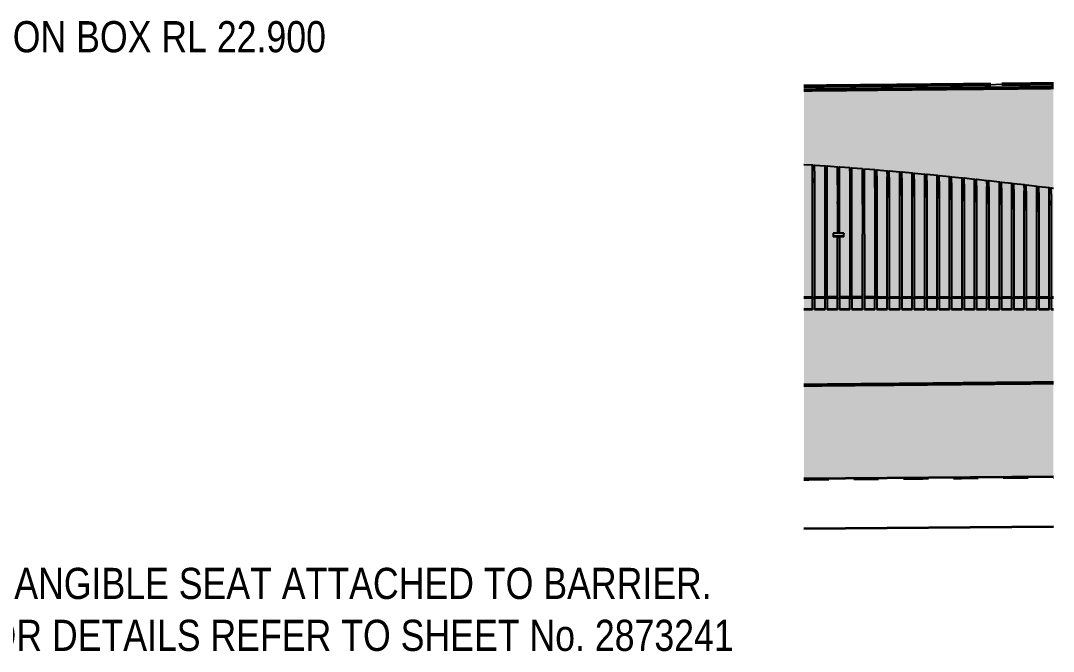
# Model space of a CAD drawing. Header units: metres. Extents: x 0 to 258, y 3 to 25.
# Drawn here: x 26.362 to 30.508, y 20.928 to 23.459 of the extents above; entities that cross this region are included whole.
import ezdxf

# ---------------------------------------------------------------- set-up
doc = ezdxf.new("R2010")
doc.units = ezdxf.units.M
doc.linetypes.add('JacobsDash', pattern=[0.0045, 0.003, -0.0015])
for name, color, linetype, lineweight in [('A-FLOR', 7, 'Continuous', 50), ('A-FLOR-HDLN', 7, 'JacobsDash', 18), ('A-GENM', 7, 'Continuous', 35), ('G-ANNO-TEXT', 7, 'Continuous', 9)]:
    doc.layers.add(name, color=color, linetype=linetype, lineweight=lineweight)
doc.styles.add('Arial Narrow_2', font='ARIALN.TTF', dxfattribs={"height": 0.125})

# ---------------------------------------------------------------- blocks, each defined once
blk = doc.blocks.new('BR08_SEATING_NORTH 3 - BR08_SEATING_NORTH 3-5676583-Section 158')
at = {"layer": 'A-GENM', "color": 254, "lineweight": 25, "true_color": 0xd4d4d4}
for p, q in [((317.5206, 22.8827), (317.5554, 22.8803)), ((317.5554, 22.8786), (317.5555, 22.8762)), ((317.5554, 22.3506), (317.5554, 22.8557)), ((317.5556, 22.8573), (317.5555, 22.8762)), ((317.5556, 22.808), (317.5556, 22.8573)), ((317.5634, 22.8798), (317.6054, 22.8768)), ((317.5634, 22.8551), (317.5634, 22.3506)), ((317.6054, 22.8751), (317.6055, 22.8727)), ((317.6054, 22.3505), (317.6054, 22.8522)), ((317.6056, 22.8538), (317.6055, 22.8727)), ((317.6056, 22.8045), (317.6056, 22.8538)), ((317.6134, 22.8763), (317.6554, 22.8732)), ((317.6134, 22.3505), (317.6134, 22.8516)), ((317.6554, 22.8714), (317.6554, 22.8691)), ((317.6554, 22.8485), (317.6554, 22.6059)), ((317.6556, 22.8501), (317.6554, 22.8691)), ((317.6556, 22.8009), (317.6556, 22.8501)), ((317.6634, 22.8726), (317.7054, 22.8694)), ((317.6634, 22.6059), (317.6634, 22.8479)), ((317.7054, 22.8676), (317.7055, 22.8653)), ((317.7056, 22.8463), (317.7055, 22.8653)), ((317.7056, 22.7971), (317.7056, 22.8463)), ((317.7134, 22.8688), (317.7554, 22.8654)), ((317.7556, 22.8424), (317.7554, 22.8613)), ((317.7554, 22.858), (317.7554, 22.8122)), ((317.7634, 22.8648), (317.8054, 22.8614)), ((317.8054, 22.8596), (317.8054, 22.8573)), ((317.8056, 22.8384), (317.8054, 22.8573)), ((317.8134, 22.8607), (317.8554, 22.8571)), ((317.8554, 22.8554), (317.8554, 22.853)), ((317.8556, 22.8341), (317.8554, 22.853)), ((317.8554, 22.8509), (317.8554, 22.8039)), ((317.8554, 22.8509), (317.8554, 22.7476)), ((317.8634, 22.8564), (317.9054, 22.8528)), ((317.9054, 22.851), (317.9054, 22.8487)), ((317.9056, 22.8298), (317.9054, 22.8487)), ((317.9054, 22.8466), (317.9054, 22.7995)), ((317.9054, 22.8466), (317.9054, 22.7579)), ((317.9134, 22.8521), (317.9554, 22.8483)), ((317.9554, 22.8465), (317.9554, 22.8442)), ((317.9634, 22.8475), (318.0054, 22.8436)), ((317.5555, 22.8271), (317.5556, 22.808)), ((317.6055, 22.8236), (317.6056, 22.8045)), ((317.6554, 22.8199), (317.6556, 22.8009)), ((317.7054, 22.8447), (317.7054, 22.3505)), ((317.7055, 22.8161), (317.7056, 22.7971)), ((317.7134, 22.3505), (317.7134, 22.8441)), ((317.7554, 22.8408), (317.7554, 22.6021)), ((317.7554, 22.7214), (317.7554, 22.8122)), ((317.7554, 22.8122), (317.7556, 22.7932)), ((317.7556, 22.7932), (317.7556, 22.8424)), ((317.7634, 22.6021), (317.7634, 22.8401)), ((317.8054, 22.8367), (317.8054, 22.3505)), ((317.8054, 22.8081), (317.8056, 22.7891)), ((317.8056, 22.7891), (317.8056, 22.8384)), ((317.8134, 22.836), (317.8134, 22.3505)), ((317.8554, 22.3505), (317.8554, 22.8324)), ((317.8556, 22.7849), (317.8556, 22.8341)), ((317.8634, 22.8317), (317.8634, 22.3505)), ((317.9054, 22.3505), (317.9054, 22.8281)), ((317.9056, 22.7806), (317.9056, 22.8298)), ((317.9134, 22.8273), (317.9134, 22.3505)), ((317.9556, 22.8253), (317.9554, 22.8442)), ((317.9554, 22.8421), (317.9554, 22.795)), ((317.9554, 22.8421), (317.9554, 22.7537)), ((317.9554, 22.3505), (317.9554, 22.8235)), ((317.9556, 22.7761), (317.9556, 22.8253)), ((317.9634, 22.8228), (317.9634, 22.3505)), ((318.0054, 22.8418), (318.0054, 22.8395)), ((318.0056, 22.8207), (318.0054, 22.8395)), ((318.0054, 22.8374), (318.0054, 22.7903)), ((318.0054, 22.8374), (318.0054, 22.7494)), ((318.0054, 22.3505), (318.0054, 22.8189)), ((318.0056, 22.7714), (318.0056, 22.8207)), ((318.0134, 22.8429), (318.0554, 22.8388)), ((318.0134, 22.8181), (318.0134, 22.3505)), ((318.0554, 22.837), (318.0554, 22.8347)), ((318.0556, 22.8159), (318.0554, 22.8347)), ((318.0554, 22.8326), (318.0554, 22.7856)), ((318.0554, 22.8326), (318.0554, 22.745)), ((318.0554, 22.3505), (318.0554, 22.8141)), ((318.0556, 22.7666), (318.0556, 22.8159)), ((318.0634, 22.838), (318.1054, 22.8339)), ((318.0634, 22.8133), (318.0634, 22.3505)), ((318.1054, 22.8321), (318.1054, 22.8298)), ((318.1056, 22.811), (318.1054, 22.8298)), ((318.1054, 22.8277), (318.1054, 22.7806)), ((318.1054, 22.8277), (318.1054, 22.7404)), ((318.1054, 22.3505), (318.1054, 22.8091)), ((318.1056, 22.7617), (318.1056, 22.811)), ((318.1134, 22.8331), (318.1554, 22.8288)), ((318.1134, 22.8083), (318.1134, 22.3505)), ((318.1554, 22.827), (318.1554, 22.8247)), ((318.1556, 22.8059), (318.1554, 22.8247)), ((318.1554, 22.8226), (318.1554, 22.7756)), ((318.1554, 22.8226), (318.1554, 22.7357)), ((318.1556, 22.7567), (318.1556, 22.8059)), ((318.1634, 22.828), (318.2054, 22.8236)), ((318.2054, 22.8218), (318.2054, 22.8195)), ((318.2056, 22.8007), (318.2054, 22.8195)), ((318.2054, 22.8174), (318.2054, 22.7703)), ((318.2054, 22.8174), (318.2054, 22.7309)), ((318.2134, 22.8228), (318.2554, 22.8182)), ((318.2554, 22.8165), (318.2554, 22.8142)), ((318.2556, 22.7954), (318.2554, 22.8142)), ((318.2554, 22.812), (318.2554, 22.765)), ((318.2554, 22.812), (318.2554, 22.7259)), ((318.2634, 22.8174), (318.3054, 22.8127)), ((318.3054, 22.811), (318.3054, 22.8087)), ((318.3056, 22.7899), (318.3054, 22.8087)), ((318.3054, 22.8065), (318.3054, 22.7595)), ((318.3054, 22.8065), (318.3054, 22.7208)), ((318.3134, 22.8118), (318.3554, 22.8071)), ((318.3634, 22.8062), (318.4054, 22.8013)), ((317.8554, 22.8039), (317.8556, 22.7849)), ((317.9054, 22.7995), (317.9056, 22.7806)), ((317.9554, 22.795), (317.9556, 22.7761)), ((318.0054, 22.7903), (318.0056, 22.7714)), ((318.0554, 22.7856), (318.0556, 22.7666)), ((318.1054, 22.7806), (318.1056, 22.7617)), ((318.1554, 22.3505), (318.1554, 22.804)), ((318.1554, 22.7756), (318.1556, 22.7567)), ((318.1634, 22.8032), (318.1634, 22.3505)), ((318.2054, 22.3505), (318.2054, 22.7988)), ((318.2054, 22.7703), (318.2056, 22.7515)), ((318.2056, 22.7515), (318.2056, 22.8007)), ((318.2134, 22.798), (318.2134, 22.3505)), ((318.2554, 22.3505), (318.2554, 22.7934)), ((318.2554, 22.765), (318.2556, 22.7461)), ((318.2556, 22.7461), (318.2556, 22.7954)), ((318.2634, 22.7926), (318.2634, 22.3505)), ((318.3054, 22.3505), (318.3054, 22.7879)), ((318.3056, 22.7406), (318.3056, 22.7899)), ((318.3134, 22.787), (318.3134, 22.3505)), ((318.3556, 22.7843), (318.3554, 22.803)), ((318.3554, 22.8008), (318.3554, 22.7538)), ((318.3554, 22.8008), (318.3554, 22.7027)), ((318.3554, 22.3505), (318.3554, 22.7823)), ((318.3556, 22.735), (318.3556, 22.7843)), ((318.3634, 22.7813), (318.3634, 22.3505)), ((318.4056, 22.7785), (318.4054, 22.7973)), ((318.4054, 22.7951), (318.4054, 22.7481)), ((318.4054, 22.7951), (318.4054, 22.6978)), ((318.4054, 22.3505), (318.4054, 22.7765)), ((318.4056, 22.7292), (318.4056, 22.7785)), ((318.4134, 22.8004), (318.4554, 22.7954)), ((318.4134, 22.7755), (318.4134, 22.3505)), ((318.4556, 22.7726), (318.4554, 22.7913)), ((318.4554, 22.7913), (318.4554, 22.7421)), ((318.4554, 22.7913), (318.4554, 22.692)), ((318.4554, 22.3505), (318.4554, 22.7705)), ((318.4556, 22.7233), (318.4556, 22.7726)), ((318.4634, 22.7944), (318.5054, 22.7893)), ((318.4634, 22.7696), (318.4634, 22.3504)), ((318.5056, 22.7665), (318.5054, 22.7853)), ((318.5054, 22.3504), (318.5054, 22.7645)), ((318.5056, 22.7173), (318.5056, 22.7665)), ((318.5134, 22.7883), (318.5219, 22.7873)), ((318.5134, 22.7635), (318.5134, 22.3504)), ((317.6554, 22.7253), (317.6554, 22.732)), ((318.3054, 22.7595), (318.3056, 22.7406)), ((318.3554, 22.7538), (318.3556, 22.735)), ((318.4054, 22.7481), (318.4056, 22.7292)), ((318.4554, 22.7421), (318.4556, 22.7233)), ((318.5054, 22.7361), (318.5056, 22.7173)), ((317.6804, 22.6059), (317.6804, 22.6021)), ((317.7554, 22.5922), (317.7554, 22.6021)), ((317.7634, 22.6021), (317.7634, 22.5922)), ((317.6384, 22.5959), (317.6384, 22.5922)), ((317.6554, 22.5922), (317.6384, 22.5922)), ((317.6554, 22.3505), (317.6554, 22.5922)), ((317.6554, 22.5893), (317.6554, 22.5922)), ((317.6554, 22.5892), (317.6634, 22.5892)), ((317.6634, 22.5922), (317.6634, 22.3505)), ((317.6804, 22.5922), (317.6634, 22.5922)), ((317.6804, 22.5922), (317.6804, 22.5959)), ((317.7554, 22.5903), (317.7554, 22.5922)), ((317.7554, 22.3505), (317.7554, 22.5903)), ((317.7634, 22.5922), (317.7634, 22.5883)), ((317.7634, 22.5883), (317.7634, 22.3505)), ((317.5206, 22.3506), (317.5554, 22.3506)), ((317.5554, 22.3455), (317.5554, 22.3506)), ((317.5634, 22.3506), (317.6054, 22.3505)), ((317.5634, 22.3455), (317.5634, 22.3506)), ((317.6054, 22.3455), (317.6054, 22.3505)), ((317.6134, 22.3455), (317.6134, 22.3505)), ((317.6554, 22.3505), (317.6134, 22.3505)), ((317.6554, 22.3455), (317.6554, 22.3505)), ((317.6634, 22.3505), (317.6634, 22.3455)), ((317.7054, 22.3505), (317.6634, 22.3505)), ((317.7054, 22.3455), (317.7054, 22.3505)), ((317.7134, 22.3455), (317.7134, 22.3505)), ((317.7554, 22.3505), (317.7134, 22.3505)), ((317.7554, 22.3455), (317.7554, 22.3505)), ((317.7634, 22.3505), (317.7634, 22.3455)), ((317.8054, 22.3505), (317.7634, 22.3505)), ((317.8054, 22.3455), (317.8054, 22.3505)), ((317.8134, 22.3505), (317.8554, 22.3505)), ((317.8134, 22.3455), (317.8134, 22.3505)), ((317.8554, 22.3455), (317.8554, 22.3505)), ((317.8634, 22.3505), (317.9054, 22.3505)), ((317.8634, 22.3455), (317.8634, 22.3505)), ((317.9054, 22.3455), (317.9054, 22.3505)), ((317.9134, 22.3505), (317.9554, 22.3505)), ((317.9134, 22.3455), (317.9134, 22.3505)), ((317.9554, 22.3455), (317.9554, 22.3505)), ((317.9634, 22.3505), (318.0054, 22.3505)), ((317.9634, 22.3455), (317.9634, 22.3505)), ((318.0054, 22.3455), (318.0054, 22.3505)), ((318.0134, 22.3505), (318.0554, 22.3505)), ((318.0134, 22.3455), (318.0134, 22.3505)), ((318.0554, 22.3455), (318.0554, 22.3505)), ((318.0634, 22.3505), (318.1054, 22.3505)), ((318.0634, 22.3455), (318.0634, 22.3505)), ((318.1054, 22.3455), (318.1054, 22.3505)), ((318.1134, 22.3505), (318.1554, 22.3505)), ((318.1134, 22.3455), (318.1134, 22.3505)), ((318.1554, 22.3455), (318.1554, 22.3505)), ((318.1634, 22.3505), (318.2054, 22.3505)), ((318.1634, 22.3455), (318.1634, 22.3505)), ((318.2054, 22.3455), (318.2054, 22.3505)), ((318.2134, 22.3505), (318.2554, 22.3505)), ((318.2134, 22.3455), (318.2134, 22.3505)), ((318.2554, 22.3455), (318.2554, 22.3505)), ((318.2634, 22.3505), (318.3054, 22.3505)), ((318.2634, 22.3455), (318.2634, 22.3505)), ((318.3054, 22.3455), (318.3054, 22.3505)), ((318.3134, 22.3505), (318.3554, 22.3505)), ((318.3134, 22.3455), (318.3134, 22.3505)), ((318.3554, 22.3455), (318.3554, 22.3505)), ((318.3634, 22.3505), (318.4054, 22.3505)), ((318.3634, 22.3455), (318.3634, 22.3505)), ((318.4054, 22.3455), (318.4054, 22.3505)), ((318.4134, 22.3505), (318.4554, 22.3505)), ((318.4134, 22.3455), (318.4134, 22.3505)), ((318.4554, 22.3455), (318.4554, 22.3505)), ((318.4634, 22.3504), (318.5054, 22.3504)), ((318.4634, 22.3455), (318.4634, 22.3504)), ((318.5054, 22.3455), (318.5054, 22.3504)), ((318.5134, 22.3504), (318.5219, 22.3504)), ((318.5134, 22.3455), (318.5134, 22.3504)), ((317.5554, 22.3455), (317.5554, 22.3415)), ((317.6054, 22.3455), (317.6054, 22.3415)), ((317.6554, 22.3455), (317.6554, 22.3415)), ((317.7054, 22.3455), (317.7054, 22.3415)), ((317.8054, 22.3455), (317.8054, 22.3415)), ((317.8554, 22.3455), (317.8554, 22.3415)), ((317.9054, 22.3455), (317.9054, 22.3415)), ((317.9554, 22.3455), (317.9554, 22.3415)), ((318.0054, 22.3455), (318.0054, 22.3415)), ((318.0554, 22.3455), (318.0554, 22.3415)), ((318.1054, 22.3455), (318.1054, 22.3415)), ((318.1554, 22.3455), (318.1554, 22.3415)), ((318.2054, 22.3455), (318.2054, 22.3415)), ((318.2554, 22.3455), (318.2554, 22.3415)), ((318.3054, 22.3455), (318.3054, 22.3415)), ((318.3554, 22.3455), (318.3554, 22.3415)), ((318.4054, 22.3455), (318.4054, 22.3415)), ((318.4554, 22.3455), (318.4554, 22.3415)), ((318.5054, 22.3455), (318.5054, 22.3415)), ((317.5206, 22.2997), (317.5461, 22.2997)), ((317.5461, 22.2997), (317.5554, 22.2997)), ((317.5554, 22.2997), (317.5554, 22.3034)), ((317.5634, 22.2997), (317.5634, 22.3034)), ((317.5634, 22.2997), (317.5893, 22.2997)), ((317.5893, 22.2997), (317.6054, 22.2997)), ((317.6054, 22.2997), (317.6054, 22.3034)), ((317.6134, 22.2997), (317.6134, 22.3034)), ((317.6134, 22.2997), (317.6554, 22.2997)), ((317.6554, 22.2997), (317.6554, 22.3034)), ((317.6634, 22.2997), (317.6634, 22.3034)), ((317.6634, 22.2997), (317.7054, 22.2997)), ((317.7054, 22.2997), (317.7054, 22.3034)), ((317.7134, 22.2997), (317.7134, 22.3034)), ((317.7134, 22.2997), (317.7554, 22.2997)), ((317.7554, 22.2997), (317.7554, 22.3034)), ((317.7634, 22.2997), (317.7634, 22.3034)), ((317.7634, 22.2997), (317.7678, 22.2997)), ((317.7678, 22.2997), (317.7933, 22.2997)), ((317.7933, 22.2997), (317.8054, 22.2997)), ((317.8054, 22.2997), (317.8054, 22.3034)), ((317.8134, 22.2997), (317.8134, 22.3034)), ((317.8134, 22.2997), (317.8554, 22.2997)), ((317.8554, 22.2997), (317.8554, 22.3034)), ((317.8634, 22.2997), (317.8634, 22.3034)), ((317.8634, 22.2997), (317.9054, 22.2997)), ((317.9054, 22.2997), (317.9054, 22.3034)), ((317.9134, 22.2997), (317.9134, 22.3034)), ((317.9134, 22.2997), (317.9168, 22.2997)), ((317.9168, 22.2997), (317.9463, 22.2997)), ((317.9463, 22.2997), (317.9554, 22.2997)), ((317.9554, 22.2997), (317.9554, 22.3034)), ((317.9634, 22.2997), (317.9634, 22.3034)), ((317.9634, 22.2997), (318.0054, 22.2997)), ((318.0054, 22.2997), (318.0054, 22.3034)), ((318.0134, 22.2997), (318.0134, 22.3034)), ((318.0134, 22.2997), (318.0404, 22.2997)), ((318.0404, 22.2997), (318.0554, 22.2997)), ((318.0554, 22.2997), (318.0554, 22.3034)), ((318.0634, 22.2997), (318.0634, 22.3034)), ((318.0634, 22.2997), (318.1054, 22.2997)), ((318.1054, 22.2997), (318.1054, 22.3034)), ((318.1134, 22.2997), (318.1134, 22.3034)), ((318.1134, 22.2997), (318.1248, 22.2997)), ((318.1248, 22.2997), (318.1554, 22.2997)), ((318.1554, 22.2997), (318.1554, 22.3034)), ((318.1634, 22.2997), (318.1634, 22.3034)), ((318.1634, 22.2997), (318.164, 22.2997)), ((318.164, 22.2997), (318.2054, 22.2997)), ((318.2054, 22.2997), (318.2054, 22.3034)), ((318.2134, 22.2997), (318.2134, 22.3034)), ((318.2134, 22.2997), (318.2141, 22.2997)), ((318.2141, 22.2997), (318.2258, 22.2997)), ((318.2258, 22.2997), (318.2554, 22.2997)), ((318.2554, 22.2997), (318.2554, 22.3034)), ((318.2634, 22.2997), (318.2634, 22.3034)), ((318.2634, 22.2997), (318.2877, 22.2997)), ((318.2877, 22.2997), (318.3035, 22.2997)), ((318.3035, 22.2997), (318.3054, 22.2997)), ((318.3054, 22.2997), (318.3054, 22.3034)), ((318.3134, 22.2997), (318.3134, 22.3034)), ((318.3134, 22.2997), (318.3481, 22.2997)), ((318.3481, 22.2997), (318.3495, 22.2997)), ((318.3495, 22.2997), (318.3554, 22.2997)), ((318.3554, 22.2997), (318.3554, 22.3034)), ((318.3634, 22.2997), (318.3634, 22.3034)), ((318.3634, 22.2997), (318.3928, 22.2997)), ((318.3928, 22.2997), (318.4054, 22.2997)), ((318.4054, 22.2997), (318.4054, 22.3034)), ((318.4134, 22.2997), (318.4134, 22.3034)), ((318.4134, 22.2997), (318.4375, 22.2997)), ((318.4375, 22.2997), (318.4423, 22.2997)), ((318.4423, 22.2997), (318.4554, 22.2997)), ((318.4554, 22.2997), (318.4554, 22.3034)), ((318.4634, 22.2997), (318.4634, 22.3034)), ((318.4634, 22.2997), (318.4732, 22.2997)), ((318.4732, 22.2997), (318.4822, 22.2997)), ((318.4822, 22.2997), (318.5042, 22.2998)), ((318.5042, 22.2998), (318.5046, 22.2998)), ((318.5046, 22.2998), (318.5054, 22.2998)), ((318.5054, 22.2998), (318.5054, 22.3034)), ((318.5134, 22.2998), (318.5134, 22.3034)), ((318.5134, 22.2998), (318.5219, 22.2998))]:
    blk.add_line(p, q, dxfattribs=at)
at = {"layer": 'A-GENM', "color": 7, "lineweight": 25, "true_color": 0xefefef}
for p, q in [((317.6804, 22.6059), (317.6384, 22.6059)), ((317.6384, 22.6059), (317.6384, 22.5959)), ((317.6804, 22.5959), (317.6804, 22.6059)), ((317.6384, 22.5959), (317.6804, 22.5959)), ((317.5554, 22.3455), (317.5206, 22.3455)), ((317.5554, 22.3034), (317.5554, 22.3455)), ((317.5634, 22.3455), (317.5634, 22.3034)), ((317.6054, 22.3455), (317.5634, 22.3455)), ((317.6054, 22.3034), (317.6054, 22.3455)), ((317.6134, 22.3455), (317.6134, 22.3034)), ((317.6554, 22.3455), (317.6134, 22.3455)), ((317.6554, 22.3034), (317.6554, 22.3455)), ((317.6634, 22.3455), (317.6634, 22.3034)), ((317.7054, 22.3455), (317.6634, 22.3455)), ((317.7054, 22.3034), (317.7054, 22.3455)), ((317.7134, 22.3455), (317.7134, 22.3034)), ((317.7554, 22.3455), (317.7134, 22.3455)), ((317.7554, 22.3034), (317.7554, 22.3455)), ((317.7634, 22.3455), (317.7634, 22.3034)), ((317.8054, 22.3455), (317.7634, 22.3455)), ((317.8054, 22.3034), (317.8054, 22.3455)), ((317.8134, 22.3455), (317.8134, 22.3034)), ((317.8554, 22.3455), (317.8134, 22.3455)), ((317.8554, 22.3034), (317.8554, 22.3455)), ((317.8634, 22.3455), (317.8634, 22.3034)), ((317.9054, 22.3455), (317.8634, 22.3455)), ((317.9054, 22.3034), (317.9054, 22.3455)), ((317.9134, 22.3455), (317.9134, 22.3034)), ((317.9554, 22.3455), (317.9134, 22.3455)), ((317.9554, 22.3034), (317.9554, 22.3455)), ((317.9634, 22.3455), (317.9634, 22.3034)), ((318.0054, 22.3455), (317.9634, 22.3455)), ((318.0054, 22.3034), (318.0054, 22.3455)), ((318.0134, 22.3455), (318.0134, 22.3034)), ((318.0554, 22.3455), (318.0134, 22.3455)), ((318.0554, 22.3034), (318.0554, 22.3455)), ((318.0634, 22.3455), (318.0634, 22.3034)), ((318.1054, 22.3455), (318.0634, 22.3455)), ((318.1054, 22.3034), (318.1054, 22.3455)), ((318.1134, 22.3455), (318.1134, 22.3034)), ((318.1554, 22.3455), (318.1134, 22.3455)), ((318.1554, 22.3034), (318.1554, 22.3455)), ((318.1634, 22.3455), (318.1634, 22.3034)), ((318.2054, 22.3455), (318.1634, 22.3455)), ((318.2054, 22.3034), (318.2054, 22.3455)), ((318.2134, 22.3455), (318.2134, 22.3034)), ((318.2554, 22.3455), (318.2134, 22.3455)), ((318.2554, 22.3034), (318.2554, 22.3455)), ((318.2634, 22.3455), (318.2634, 22.3034)), ((318.3054, 22.3455), (318.2634, 22.3455)), ((318.3054, 22.3034), (318.3054, 22.3455)), ((318.3134, 22.3455), (318.3134, 22.3034)), ((318.3554, 22.3455), (318.3134, 22.3455)), ((318.3554, 22.3034), (318.3554, 22.3455)), ((318.3634, 22.3455), (318.3634, 22.3034)), ((318.4054, 22.3455), (318.3634, 22.3455)), ((318.4054, 22.3034), (318.4054, 22.3455)), ((318.4134, 22.3455), (318.4134, 22.3034)), ((318.4554, 22.3455), (318.4134, 22.3455)), ((318.4554, 22.3034), (318.4554, 22.3455)), ((318.4634, 22.3455), (318.4634, 22.3034)), ((318.5054, 22.3455), (318.4634, 22.3455)), ((318.5054, 22.3034), (318.5054, 22.3455)), ((318.5134, 22.3455), (318.5134, 22.3034)), ((318.5219, 22.3455), (318.5134, 22.3455)), ((317.5206, 22.3034), (317.5554, 22.3034)), ((317.5634, 22.3034), (317.6054, 22.3034)), ((317.6134, 22.3034), (317.6554, 22.3034)), ((317.6634, 22.3034), (317.7054, 22.3034)), ((317.7134, 22.3034), (317.7554, 22.3034)), ((317.7634, 22.3034), (317.8054, 22.3034)), ((317.8134, 22.3034), (317.8554, 22.3034)), ((317.8634, 22.3034), (317.9054, 22.3034)), ((317.9134, 22.3034), (317.9554, 22.3034)), ((317.9634, 22.3034), (318.0054, 22.3034)), ((318.0134, 22.3034), (318.0554, 22.3034)), ((318.0634, 22.3034), (318.1054, 22.3034)), ((318.1134, 22.3034), (318.1554, 22.3034)), ((318.1634, 22.3034), (318.2054, 22.3034)), ((318.2134, 22.3034), (318.2554, 22.3034)), ((318.2634, 22.3034), (318.3054, 22.3034)), ((318.3134, 22.3034), (318.3554, 22.3034)), ((318.3634, 22.3034), (318.4054, 22.3034)), ((318.4134, 22.3034), (318.4554, 22.3034)), ((318.4634, 22.3034), (318.5054, 22.3034)), ((318.5134, 22.3034), (318.5219, 22.3034))]:
    blk.add_line(p, q, dxfattribs=at)
at = {"layer": 'A-GENM', "color": 254, "lineweight": 25, "true_color": 0xd4d4d4}
for points, knots in [([(317.5554, 22.8799), (317.5554, 22.8803), (317.5554, 22.8804), (317.5554, 22.8797), (317.5554, 22.8787), (317.5554, 22.8771), (317.5554, 22.875), (317.5554, 22.8725), (317.5554, 22.8707), (317.5554, 22.8697)], [0, 0, 0, 0, 0.1666667, 0.25, 0.3333333, 0.4166667, 0.5, 0.5833333, 0.6666667, 0.6666667, 0.6666667, 0.6666667]), ([(317.5634, 22.878), (317.5634, 22.8785), (317.5634, 22.8791), (317.5634, 22.8799), (317.5634, 22.8797), (317.5634, 22.8793)], [0.6666667, 0.6666667, 0.6666667, 0.6666667, 0.75, 0.8333333, 1, 1, 1, 1]), ([(317.5634, 22.8551), (317.5634, 22.8579), (317.5634, 22.8617), (317.5634, 22.8662), (317.5634, 22.8692), (317.5634, 22.872), (317.5634, 22.8745), (317.5634, 22.8766), (317.5634, 22.8776), (317.5634, 22.878)], [0, 0, 0, 0, 0.1666667, 0.25, 0.3333333, 0.4166667, 0.5, 0.5833333, 0.6666667, 0.6666667, 0.6666667, 0.6666667]), ([(317.6054, 22.8763), (317.6054, 22.8768), (317.6054, 22.8769), (317.6054, 22.8762), (317.6054, 22.8752), (317.6054, 22.8736), (317.6054, 22.8715), (317.6054, 22.869), (317.6054, 22.8672), (317.6054, 22.8662)], [0, 0, 0, 0, 0.1666667, 0.25, 0.3333333, 0.4166667, 0.5, 0.5833333, 0.6666667, 0.6666667, 0.6666667, 0.6666667]), ([(317.6134, 22.8516), (317.6134, 22.8544), (317.6134, 22.8582), (317.6134, 22.8627), (317.6134, 22.8657), (317.6134, 22.8684), (317.6134, 22.8709), (317.6134, 22.873), (317.6134, 22.8746), (317.6134, 22.8756), (317.6134, 22.8763), (317.6134, 22.8762), (317.6134, 22.8758)], [0, 0, 0, 0, 0.166667, 0.25, 0.333333, 0.416667, 0.5, 0.583333, 0.666667, 0.75, 0.833333, 1, 1, 1, 1]), ([(317.6554, 22.8727), (317.6554, 22.8731), (317.6554, 22.8733), (317.6554, 22.8725), (317.6554, 22.8715), (317.6554, 22.87), (317.6554, 22.8679), (317.6554, 22.8654), (317.6554, 22.8635), (317.6554, 22.8626)], [0, 0, 0, 0, 0.1666667, 0.25, 0.3333333, 0.4166667, 0.5, 0.5833333, 0.6666667, 0.6666667, 0.6666667, 0.6666667]), ([(317.6634, 22.8479), (317.6634, 22.8507), (317.6634, 22.8545), (317.6634, 22.859), (317.6634, 22.862), (317.6634, 22.8648), (317.6634, 22.8673), (317.6634, 22.8694), (317.6634, 22.8709), (317.6634, 22.8719), (317.6634, 22.8727), (317.6634, 22.8725), (317.6634, 22.8721)], [0, 0, 0, 0, 0.166667, 0.25, 0.333333, 0.416667, 0.5, 0.583333, 0.666667, 0.75, 0.833333, 1, 1, 1, 1]), ([(317.7054, 22.8689), (317.7054, 22.8693), (317.7054, 22.8695), (317.7054, 22.8687), (317.7054, 22.8677), (317.7054, 22.8661), (317.7054, 22.8641), (317.7054, 22.8616), (317.7054, 22.8597), (317.7054, 22.8588)], [0, 0, 0, 0, 0.1666667, 0.25, 0.3333333, 0.4166667, 0.5, 0.5833333, 0.6666667, 0.6666667, 0.6666667, 0.6666667]), ([(317.7134, 22.8441), (317.7134, 22.8468), (317.7134, 22.8507), (317.7134, 22.8552), (317.7134, 22.8582), (317.7134, 22.8609), (317.7134, 22.8634), (317.7134, 22.8655), (317.7134, 22.8671), (317.7134, 22.8681), (317.7134, 22.8688), (317.7134, 22.8687), (317.7134, 22.8683)], [0, 0, 0, 0, 0.166667, 0.25, 0.333333, 0.416667, 0.5, 0.583333, 0.666667, 0.75, 0.833333, 1, 1, 1, 1]), ([(317.7554, 22.8654), (317.7554, 22.8654), (317.7554, 22.8654), (317.7554, 22.8646), (317.7554, 22.8621), (317.7554, 22.8576), (317.7554, 22.8518), (317.7554, 22.8457), (317.7554, 22.8424), (317.7554, 22.8408)], [0.1147295, 0.1147295, 0.1147295, 0.1147295, 0.1428571, 0.2857143, 0.4285714, 0.5714286, 0.7857143, 0.8928571, 1, 1, 1, 1]), ([(317.7634, 22.8401), (317.7634, 22.8423), (317.7634, 22.8466), (317.7634, 22.8525), (317.7634, 22.8576), (317.7634, 22.8621), (317.7634, 22.8644), (317.7634, 22.8648), (317.7634, 22.8648)], [0, 0, 0, 0, 0.1428571, 0.2857143, 0.4285714, 0.5714286, 0.7857143, 0.8853227, 0.8853227, 0.8853227, 0.8853227]), ([(317.8054, 22.8609), (317.8054, 22.8613), (317.8054, 22.8614), (317.8054, 22.8607), (317.8054, 22.8597), (317.8054, 22.8581), (317.8054, 22.856), (317.8054, 22.8535), (317.8054, 22.8517), (317.8054, 22.8507)], [0, 0, 0, 0, 0.1666667, 0.25, 0.3333333, 0.4166667, 0.5, 0.5833333, 0.6666667, 0.6666667, 0.6666667, 0.6666667]), ([(317.8134, 22.8589), (317.8134, 22.8594), (317.8134, 22.86), (317.8134, 22.8608), (317.8134, 22.8606), (317.8134, 22.8602)], [0.6666667, 0.6666667, 0.6666667, 0.6666667, 0.75, 0.8333333, 1, 1, 1, 1]), ([(317.8134, 22.836), (317.8134, 22.8388), (317.8134, 22.8426), (317.8134, 22.8471), (317.8134, 22.8501), (317.8134, 22.8529), (317.8134, 22.8554), (317.8134, 22.8575), (317.8134, 22.8585), (317.8134, 22.8589)], [0, 0, 0, 0, 0.1666667, 0.25, 0.3333333, 0.4166667, 0.5, 0.5833333, 0.6666667, 0.6666667, 0.6666667, 0.6666667]), ([(317.8554, 22.8566), (317.8554, 22.8571), (317.8554, 22.8572), (317.8554, 22.8565), (317.8554, 22.8555), (317.8554, 22.8539), (317.8554, 22.8518), (317.8554, 22.8493), (317.8554, 22.8475), (317.8554, 22.8465)], [0, 0, 0, 0, 0.1666667, 0.25, 0.3333333, 0.4166667, 0.5, 0.5833333, 0.6666667, 0.6666667, 0.6666667, 0.6666667]), ([(317.8634, 22.8547), (317.8634, 22.8551), (317.8634, 22.8558), (317.8634, 22.8565), (317.8634, 22.8564), (317.8634, 22.856)], [0.6666667, 0.6666667, 0.6666667, 0.6666667, 0.75, 0.8333333, 1, 1, 1, 1]), ([(317.8634, 22.8317), (317.8634, 22.8345), (317.8634, 22.8383), (317.8634, 22.8428), (317.8634, 22.8458), (317.8634, 22.8486), (317.8634, 22.8511), (317.8634, 22.8532), (317.8634, 22.8542), (317.8634, 22.8547)], [0, 0, 0, 0, 0.1666667, 0.25, 0.3333333, 0.4166667, 0.5, 0.5833333, 0.6666667, 0.6666667, 0.6666667, 0.6666667]), ([(317.9054, 22.8523), (317.9054, 22.8527), (317.9054, 22.8529), (317.9054, 22.8521), (317.9054, 22.8511), (317.9054, 22.8495), (317.9054, 22.8474), (317.9054, 22.8449), (317.9054, 22.8431), (317.9054, 22.8421)], [0, 0, 0, 0, 0.1666667, 0.25, 0.3333333, 0.4166667, 0.5, 0.5833333, 0.6666667, 0.6666667, 0.6666667, 0.6666667]), ([(317.9134, 22.8503), (317.9134, 22.8507), (317.9134, 22.8514), (317.9134, 22.8521), (317.9134, 22.852), (317.9134, 22.8516)], [0.6666667, 0.6666667, 0.6666667, 0.6666667, 0.75, 0.8333333, 1, 1, 1, 1]), ([(317.9134, 22.8273), (317.9134, 22.8301), (317.9134, 22.8339), (317.9134, 22.8384), (317.9134, 22.8414), (317.9134, 22.8442), (317.9134, 22.8467), (317.9134, 22.8488), (317.9134, 22.8499), (317.9134, 22.8503)], [0, 0, 0, 0, 0.1666667, 0.25, 0.3333333, 0.4166667, 0.5, 0.5833333, 0.6666667, 0.6666667, 0.6666667, 0.6666667]), ([(317.9554, 22.8478), (317.9554, 22.8482), (317.9554, 22.8484), (317.9554, 22.8476), (317.9554, 22.8466), (317.9554, 22.845), (317.9554, 22.8429), (317.9554, 22.8404), (317.9554, 22.8386), (317.9554, 22.8376)], [0, 0, 0, 0, 0.1666667, 0.25, 0.3333333, 0.4166667, 0.5, 0.5833333, 0.6666667, 0.6666667, 0.6666667, 0.6666667]), ([(317.9634, 22.8228), (317.9634, 22.8256), (317.9634, 22.8294), (317.9634, 22.8339), (317.9634, 22.8369), (317.9634, 22.8397), (317.9634, 22.8422), (317.9634, 22.8443), (317.9634, 22.8458), (317.9634, 22.8469), (317.9634, 22.8476), (317.9634, 22.8475), (317.9634, 22.847)], [0, 0, 0, 0, 0.166667, 0.25, 0.333333, 0.416667, 0.5, 0.583333, 0.666667, 0.75, 0.833333, 1, 1, 1, 1]), ([(318.0054, 22.8431), (318.0054, 22.8435), (318.0054, 22.8437), (318.0054, 22.843), (318.0054, 22.8419), (318.0054, 22.8404), (318.0054, 22.8383), (318.0054, 22.8358), (318.0054, 22.8339), (318.0054, 22.833)], [0, 0, 0, 0, 0.1666667, 0.25, 0.3333333, 0.4166667, 0.5, 0.5833333, 0.6666667, 0.6666667, 0.6666667, 0.6666667]), ([(318.0134, 22.8181), (318.0134, 22.8209), (318.0134, 22.8247), (318.0134, 22.8292), (318.0134, 22.8322), (318.0134, 22.835), (318.0134, 22.8375), (318.0134, 22.8396), (318.0134, 22.8412), (318.0134, 22.8422), (318.0134, 22.8429), (318.0134, 22.8428), (318.0134, 22.8424)], [0, 0, 0, 0, 0.166667, 0.25, 0.333333, 0.416667, 0.5, 0.583333, 0.666667, 0.75, 0.833333, 1, 1, 1, 1]), ([(318.0554, 22.8383), (318.0554, 22.8388), (318.0554, 22.8389), (318.0554, 22.8382), (318.0554, 22.8371), (318.0554, 22.8356), (318.0554, 22.8335), (318.0554, 22.831), (318.0554, 22.8291), (318.0554, 22.8282)], [0, 0, 0, 0, 0.1666667, 0.25, 0.3333333, 0.4166667, 0.5, 0.5833333, 0.6666667, 0.6666667, 0.6666667, 0.6666667]), ([(318.0634, 22.8133), (318.0634, 22.8161), (318.0634, 22.8199), (318.0634, 22.8244), (318.0634, 22.8274), (318.0634, 22.8302), (318.0634, 22.8327), (318.0634, 22.8348), (318.0634, 22.8364), (318.0634, 22.8374), (318.0634, 22.8381), (318.0634, 22.838), (318.0634, 22.8376)], [0, 0, 0, 0, 0.166667, 0.25, 0.333333, 0.416667, 0.5, 0.583333, 0.666667, 0.75, 0.833333, 1, 1, 1, 1]), ([(318.1054, 22.8334), (318.1054, 22.8338), (318.1054, 22.834), (318.1054, 22.8332), (318.1054, 22.8322), (318.1054, 22.8306), (318.1054, 22.8285), (318.1054, 22.826), (318.1054, 22.8242), (318.1054, 22.8232)], [0, 0, 0, 0, 0.1666667, 0.25, 0.3333333, 0.4166667, 0.5, 0.5833333, 0.6666667, 0.6666667, 0.6666667, 0.6666667]), ([(318.1134, 22.8083), (318.1134, 22.8111), (318.1134, 22.8149), (318.1134, 22.8194), (318.1134, 22.8224), (318.1134, 22.8252), (318.1134, 22.8277), (318.1134, 22.8298), (318.1134, 22.8314), (318.1134, 22.8324), (318.1134, 22.8332), (318.1134, 22.833), (318.1134, 22.8326)], [0, 0, 0, 0, 0.166667, 0.25, 0.333333, 0.416667, 0.5, 0.583333, 0.666667, 0.75, 0.833333, 1, 1, 1, 1]), ([(318.1554, 22.8283), (318.1554, 22.8288), (318.1554, 22.8289), (318.1554, 22.8281), (318.1554, 22.8271), (318.1554, 22.8256), (318.1554, 22.8234), (318.1554, 22.8209), (318.1554, 22.8191), (318.1554, 22.8181)], [0, 0, 0, 0, 0.1666667, 0.25, 0.3333333, 0.4166667, 0.5, 0.5833333, 0.6666667, 0.6666667, 0.6666667, 0.6666667]), ([(318.1634, 22.8032), (318.1634, 22.806), (318.1634, 22.8098), (318.1634, 22.8143), (318.1634, 22.8173), (318.1634, 22.8201), (318.1634, 22.8226), (318.1634, 22.8247), (318.1634, 22.8263), (318.1634, 22.8273), (318.1634, 22.8281), (318.1634, 22.8279), (318.1634, 22.8275)], [0, 0, 0, 0, 0.166667, 0.25, 0.333333, 0.416667, 0.5, 0.583333, 0.666667, 0.75, 0.833333, 1, 1, 1, 1]), ([(318.2054, 22.8231), (318.2054, 22.8235), (318.2054, 22.8237), (318.2054, 22.8229), (318.2054, 22.8219), (318.2054, 22.8203), (318.2054, 22.8182), (318.2054, 22.8157), (318.2054, 22.8138), (318.2054, 22.8127), (318.2054, 22.8127)], [0, 0, 0, 0, 0.1666667, 0.25, 0.3333333, 0.4166667, 0.5, 0.5833333, 0.6666667, 0.6735916, 0.6735916, 0.6735916, 0.6735916]), ([(318.2134, 22.821), (318.2134, 22.8214), (318.2134, 22.8221), (318.2134, 22.8228), (318.2134, 22.8227), (318.2134, 22.8223)], [0.6666667, 0.6666667, 0.6666667, 0.6666667, 0.75, 0.8333333, 1, 1, 1, 1]), ([(318.2134, 22.798), (318.2134, 22.8007), (318.2134, 22.8046), (318.2134, 22.8091), (318.2134, 22.8121), (318.2134, 22.8149), (318.2134, 22.8174), (318.2134, 22.8195), (318.2134, 22.8205), (318.2134, 22.821)], [0, 0, 0, 0, 0.1666667, 0.25, 0.3333333, 0.4166667, 0.5, 0.5833333, 0.6666667, 0.6666667, 0.6666667, 0.6666667]), ([(318.2554, 22.8178), (318.2554, 22.8182), (318.2554, 22.8183), (318.2554, 22.8176), (318.2554, 22.8165), (318.2554, 22.815), (318.2554, 22.8129), (318.2554, 22.8104), (318.2554, 22.8085), (318.2554, 22.8075)], [0, 0, 0, 0, 0.1666667, 0.25, 0.3333333, 0.4166667, 0.5, 0.5833333, 0.6666667, 0.6666667, 0.6666667, 0.6666667]), ([(318.2634, 22.8156), (318.2634, 22.816), (318.2634, 22.8167), (318.2634, 22.8175), (318.2634, 22.8173), (318.2634, 22.8169)], [0.6666667, 0.6666667, 0.6666667, 0.6666667, 0.75, 0.8333333, 1, 1, 1, 1]), ([(318.2634, 22.7926), (318.2634, 22.7953), (318.2634, 22.7992), (318.2634, 22.8037), (318.2634, 22.8067), (318.2634, 22.8095), (318.2634, 22.812), (318.2634, 22.8141), (318.2634, 22.8151), (318.2634, 22.8156)], [0, 0, 0, 0, 0.1666667, 0.25, 0.3333333, 0.4166667, 0.5, 0.5833333, 0.6666667, 0.6666667, 0.6666667, 0.6666667]), ([(318.3054, 22.8123), (318.3054, 22.8127), (318.3054, 22.8128), (318.3054, 22.8121), (318.3054, 22.811), (318.3054, 22.8095), (318.3054, 22.8074), (318.3054, 22.8048), (318.3054, 22.803), (318.3054, 22.802)], [0, 0, 0, 0, 0.1666667, 0.25, 0.3333333, 0.4166667, 0.5, 0.5833333, 0.6666667, 0.6666667, 0.6666667, 0.6666667]), ([(318.3134, 22.8101), (318.3134, 22.8105), (318.3134, 22.8112), (318.3134, 22.8119), (318.3134, 22.8118), (318.3134, 22.8114)], [0.6666667, 0.6666667, 0.6666667, 0.6666667, 0.75, 0.8333333, 1, 1, 1, 1]), ([(318.3134, 22.787), (318.3134, 22.7898), (318.3134, 22.7937), (318.3134, 22.7981), (318.3134, 22.8012), (318.3134, 22.8039), (318.3134, 22.8065), (318.3134, 22.8086), (318.3134, 22.8096), (318.3134, 22.8101)], [0, 0, 0, 0, 0.1666667, 0.25, 0.3333333, 0.4166667, 0.5, 0.5833333, 0.6666667, 0.6666667, 0.6666667, 0.6666667]), ([(318.3554, 22.8066), (318.3554, 22.807), (318.3554, 22.8072), (318.3554, 22.8064), (318.3554, 22.8054), (318.3554, 22.8038), (318.3554, 22.8017), (318.3554, 22.7992), (318.3554, 22.7973), (318.3554, 22.7964)], [0, 0, 0, 0, 0.1666667, 0.25, 0.3333333, 0.4166667, 0.5, 0.5833333, 0.6666667, 0.6666667, 0.6666667, 0.6666667]), ([(318.3634, 22.8044), (318.3634, 22.8048), (318.3634, 22.8055), (318.3634, 22.8063), (318.3634, 22.8061), (318.3634, 22.8057)], [0.6666667, 0.6666667, 0.6666667, 0.6666667, 0.75, 0.8333333, 1, 1, 1, 1]), ([(318.3634, 22.7813), (318.3634, 22.7841), (318.3634, 22.788), (318.3634, 22.7925), (318.3634, 22.7955), (318.3634, 22.7983), (318.3634, 22.8008), (318.3634, 22.8029), (318.3634, 22.804), (318.3634, 22.8044)], [0, 0, 0, 0, 0.1666667, 0.25, 0.3333333, 0.4166667, 0.5, 0.5833333, 0.6666667, 0.6666667, 0.6666667, 0.6666667]), ([(318.4054, 22.8008), (318.4054, 22.8013), (318.4054, 22.8014), (318.4054, 22.8006), (318.4054, 22.7996), (318.4054, 22.798), (318.4054, 22.7959), (318.4054, 22.7934), (318.4054, 22.7916), (318.4054, 22.7906)], [0, 0, 0, 0, 0.1666667, 0.25, 0.3333333, 0.4166667, 0.5, 0.5833333, 0.6666667, 0.6666667, 0.6666667, 0.6666667]), ([(318.4134, 22.7755), (318.4134, 22.7783), (318.4134, 22.7822), (318.4134, 22.7867), (318.4134, 22.7897), (318.4134, 22.7925), (318.4134, 22.795), (318.4134, 22.7971), (318.4134, 22.7987), (318.4134, 22.7997), (318.4134, 22.8005), (318.4134, 22.8003), (318.4134, 22.7999)], [0, 0, 0, 0, 0.166667, 0.25, 0.333333, 0.416667, 0.5, 0.583333, 0.666667, 0.75, 0.833333, 1, 1, 1, 1]), ([(318.4554, 22.7949), (318.4554, 22.7953), (318.4554, 22.7955), (318.4554, 22.7947), (318.4554, 22.7937), (318.4554, 22.7921), (318.4554, 22.79), (318.4554, 22.7875), (318.4554, 22.7856), (318.4554, 22.7846)], [0, 0, 0, 0, 0.1666667, 0.25, 0.3333333, 0.4166667, 0.5, 0.5833333, 0.6666667, 0.6666667, 0.6666667, 0.6666667]), ([(318.4634, 22.7696), (318.4634, 22.7723), (318.4634, 22.7762), (318.4634, 22.7807), (318.4634, 22.7837), (318.4634, 22.7865), (318.4634, 22.789), (318.4634, 22.7911), (318.4634, 22.7927), (318.4634, 22.7937), (318.4634, 22.7945), (318.4634, 22.7944), (318.4634, 22.7939)], [0, 0, 0, 0, 0.166667, 0.25, 0.333333, 0.416667, 0.5, 0.583333, 0.666667, 0.75, 0.833333, 1, 1, 1, 1]), ([(318.5054, 22.7888), (318.5054, 22.7893), (318.5054, 22.7894), (318.5054, 22.7886), (318.5054, 22.7876), (318.5054, 22.786), (318.5054, 22.7839), (318.5054, 22.7814), (318.5054, 22.7795), (318.5054, 22.7786)], [0, 0, 0, 0, 0.1666667, 0.25, 0.3333333, 0.4166667, 0.5, 0.5833333, 0.6666667, 0.6666667, 0.6666667, 0.6666667]), ([(318.5134, 22.7635), (318.5134, 22.7662), (318.5134, 22.7701), (318.5134, 22.7746), (318.5134, 22.7776), (318.5134, 22.7804), (318.5134, 22.7829), (318.5134, 22.785), (318.5134, 22.7866), (318.5134, 22.7877), (318.5134, 22.7884), (318.5134, 22.7883), (318.5134, 22.7879)], [0, 0, 0, 0, 0.166667, 0.25, 0.333333, 0.416667, 0.5, 0.583333, 0.666667, 0.75, 0.833333, 1, 1, 1, 1])]:
    blk.add_open_spline(points, degree=3, knots=knots, dxfattribs=at)
blk = doc.blocks.new('T2DPAA-T2D-C3S-DU-M3D-100304_rvt-8-Section 158')
at = {"layer": 'A-GENM', "color": 254, "lineweight": 25, "true_color": 0xd4d4d4}
blk.add_blockref('BR08_SEATING_NORTH 3 - BR08_SEATING_NORTH 3-5676583-Section 158', (0, 0), dxfattribs=at)

msp = doc.modelspace()

# ---------------------------------------------------------------- hatches: boundary and pattern name
at = {"layer": 'A-FLOR', "lineweight": 5, "true_color": 0xc0c0c0}
h = msp.add_hatch(color=9, dxfattribs=at)
h.paths.add_polyline_path([(29.5065, 23.1963), (29.7241, 23.1984), (29.7312, 23.203), (29.5065, 23.2004), (29.5065, 23.1964)])
h.paths.add_polyline_path([(30.4766, 23.2058), (30.4803, 23.2104), (30.4766, 23.2103), (30.4766, 23.206)])
h.paths.add_polyline_path([(29.7241, 23.1984), (30.4766, 23.2058), (30.4766, 23.2103), (30.4564, 23.2101), (29.7312, 23.203), (29.7245, 23.1986)])
h.paths.add_polyline_path([(29.9999, 23.2011), (29.9999, 23.2011), (29.9824, 23.2052)])
h.paths.add_polyline_path([(30.4766, 23.2057), (30.5078, 23.206), (30.5078, 23.2106), (30.4851, 23.2104), (30.4803, 23.2104)])
for points in [[(29.5065, 23.1807), (30.5078, 23.1905), (30.5078, 23.206), (29.5065, 23.1963), (29.5065, 23.1912)], [(29.5065, 21.9961), (30.5078, 22.0059), (30.5078, 23.1905), (29.5065, 23.1807), (29.5065, 22.0312)], [(29.5065, 21.6205), (30.5078, 21.629), (30.5078, 22.0059), (29.5065, 21.9961), (29.5065, 21.7187)]]:
    msp.add_hatch(color=9, dxfattribs=at).paths.add_polyline_path(points)

# ---------------------------------------------------------------- linework, layer by layer
at = {"layer": 'A-FLOR', "lineweight": 35}
for p, q in [((30.5078, 21.629), (29.5065, 21.6205)), ((29.5065, 21.4205), (30.5078, 21.429))]:
    msp.add_line(p, q, dxfattribs=at)
at = {"layer": 'A-FLOR'}
for points, knots in [([(29.5065, 23.1963), (29.5121, 23.1963), (29.5345, 23.1965), (29.5569, 23.1967), (29.5737, 23.1969)], [-0.680218293, -0.680218293, -0.680218293, -0.680218293, -0.6796875, -0.678094569, -0.678094569, -0.678094569, -0.678094569]), ([(30.5078, 23.1905), (30.4991, 23.1904), (30.4799, 23.1902), (30.4505, 23.1899), (30.4195, 23.1896), (30.3783, 23.1892), (30.3267, 23.1887), (30.2649, 23.1881), (30.2031, 23.1875), (30.1207, 23.1867), (30.0177, 23.1857), (29.8941, 23.1845), (29.7294, 23.1829), (29.6002, 23.1816), (29.5122, 23.1808), (29.5065, 23.1807)], [0.648583, 0.648583, 0.648583, 0.648583, 0.64941406, 0.65039062, 0.65136719, 0.65234375, 0.65429688, 0.65625, 0.65820312, 0.66015625, 0.6640625, 0.66796875, 0.671875, 0.6796875, 0.68022307, 0.68022307, 0.68022307, 0.68022307]), ([(29.6238, 23.1974), (29.6727, 23.1979), (29.7228, 23.1984), (29.7729, 23.1989), (29.7742, 23.1989)], [-0.676509128, -0.676509128, -0.676509128, -0.676509128, -0.671875, -0.671754268, -0.671754268, -0.671754268, -0.671754268]), ([(29.7742, 23.1989), (29.8141, 23.1993), (29.8952, 23.2001), (29.9788, 23.2009), (30.0225, 23.2013), (30.0249, 23.2013)], [-0.671753997, -0.671753997, -0.671753997, -0.671753997, -0.66796875, -0.6640625, -0.663829116, -0.663829116, -0.663829116, -0.663829116]), ([(30.1002, 23.2021), (30.1138, 23.2022), (30.1481, 23.2025), (30.2005, 23.203), (30.2393, 23.2034), (30.2575, 23.2036)], [-0.661451513, -0.661451513, -0.661451513, -0.661451513, -0.66015625, -0.658203125, -0.656479322, -0.656479322, -0.656479322, -0.656479322]), ([(30.3008, 23.204), (30.3094, 23.2041), (30.3386, 23.2044), (30.3781, 23.2048), (30.4114, 23.2051), (30.424, 23.2052), (30.4263, 23.2052)], [-0.655111448, -0.655111448, -0.655111448, -0.655111448, -0.654296875, -0.65234375, -0.651367188, -0.651148872, -0.651148872, -0.651148872, -0.651148872]), ([(30.4263, 23.2052), (30.4343, 23.2053), (30.4527, 23.2055), (30.4798, 23.2058), (30.499, 23.206), (30.5078, 23.206)], [-0.651148699, -0.651148699, -0.651148699, -0.651148699, -0.650390625, -0.649414062, -0.64857834, -0.64857834, -0.64857834, -0.64857834]), ([(30.5078, 22.0059), (30.503, 22.0059), (30.4907, 22.0058), (30.4636, 22.0055), (30.4263, 22.0051), (30.3816, 22.0047), (30.3369, 22.0043), (30.2774, 22.0037), (30.203, 22.003), (30.0839, 22.0018), (29.9351, 22.0003), (29.7566, 21.9986), (29.6138, 21.9972), (29.5304, 21.9964), (29.5065, 21.9961)], [0.64894664, 0.64894664, 0.64894664, 0.64894664, 0.64940207, 0.65010749, 0.65151835, 0.65292921, 0.65434006, 0.65575092, 0.65857264, 0.66139435, 0.66703778, 0.6726812, 0.67832463, 0.6805889, 0.6805889, 0.6805889, 0.6805889])]:
    msp.add_open_spline(points, degree=3, knots=knots, dxfattribs=at)
for points in [[(29.5737, 23.1969), (29.5904, 23.1971), (29.6071, 23.1972), (29.6238, 23.1974)], [(30.0249, 23.2013), (30.05, 23.2016), (30.0751, 23.2018), (30.1002, 23.2021)]]:
    msp.add_open_spline(points, degree=3, dxfattribs=at)
at = {"layer": 'A-FLOR-HDLN'}
for points, knots in [([(30.2576, 23.2036), (30.26, 23.2036), (30.2744, 23.2038), (30.2888, 23.2039), (30.3008, 23.204)], [-0.656477754, -0.656477754, -0.656477754, -0.656477754, -0.65625, -0.655111448, -0.655111448, -0.655111448, -0.655111448]), ([(29.5065, 21.6155), (29.51, 21.6155), (29.5638, 21.616), (29.6679, 21.6169), (29.8188, 21.6182), (29.9445, 21.6194), (30.0451, 21.6202), (30.1205, 21.6209), (30.1959, 21.6216), (30.2714, 21.6222), (30.3468, 21.6229), (30.4222, 21.6236), (30.4759, 21.624), (30.5044, 21.6243), (30.5078, 21.6243)], [-0.3149396, -0.3149396, -0.3149396, -0.3149396, -0.313253, -0.2891566, -0.2650602, -0.2409639, -0.2289157, -0.2168675, -0.2048193, -0.1927711, -0.1807229, -0.1686747, -0.1566265, -0.1549968, -0.1549968, -0.1549968, -0.1549968])]:
    msp.add_open_spline(points, degree=3, knots=knots, dxfattribs=at)

# ---------------------------------------------------------------- block references
at = {"lineweight": 5}
msp.add_blockref('T2DPAA-T2D-C3S-DU-M3D-100304_rvt-8-Section 158', (-288.0141, 0), dxfattribs=at)

# ---------------------------------------------------------------- texts
at = {"layer": 'G-ANNO-TEXT', "insert": (25.2481, 23.4575), "char_height": 0.125, "attachment_point": 1, "style": 'Arial Narrow_2', "bg_fill": 3, "box_fill_scale": 1, "bg_fill_color": 256, "bg_fill_true_color": 13158600, "bg_fill_transparency": 0}
msp.add_mtext('TOP OF JUNCTION BOX RL 22.900', dxfattribs=at)
at = {"layer": 'G-ANNO-TEXT', "char_height": 0.125, "attachment_point": 1, "style": 'Arial Narrow_2', "bg_fill": 3, "box_fill_scale": 1, "bg_fill_color": 256, "bg_fill_transparency": 0}
for s, insert in [('FRANGIBLE SEAT ATTACHED TO BARRIER. ', (26.1452, 21.2632)), ('FOR DETAILS REFER TO SHEET No. 2873241', (26.1452, 21.0548))]:
    msp.add_mtext(s, dxfattribs=dict(at, insert=insert))

doc.saveas('drawing.dxf')
